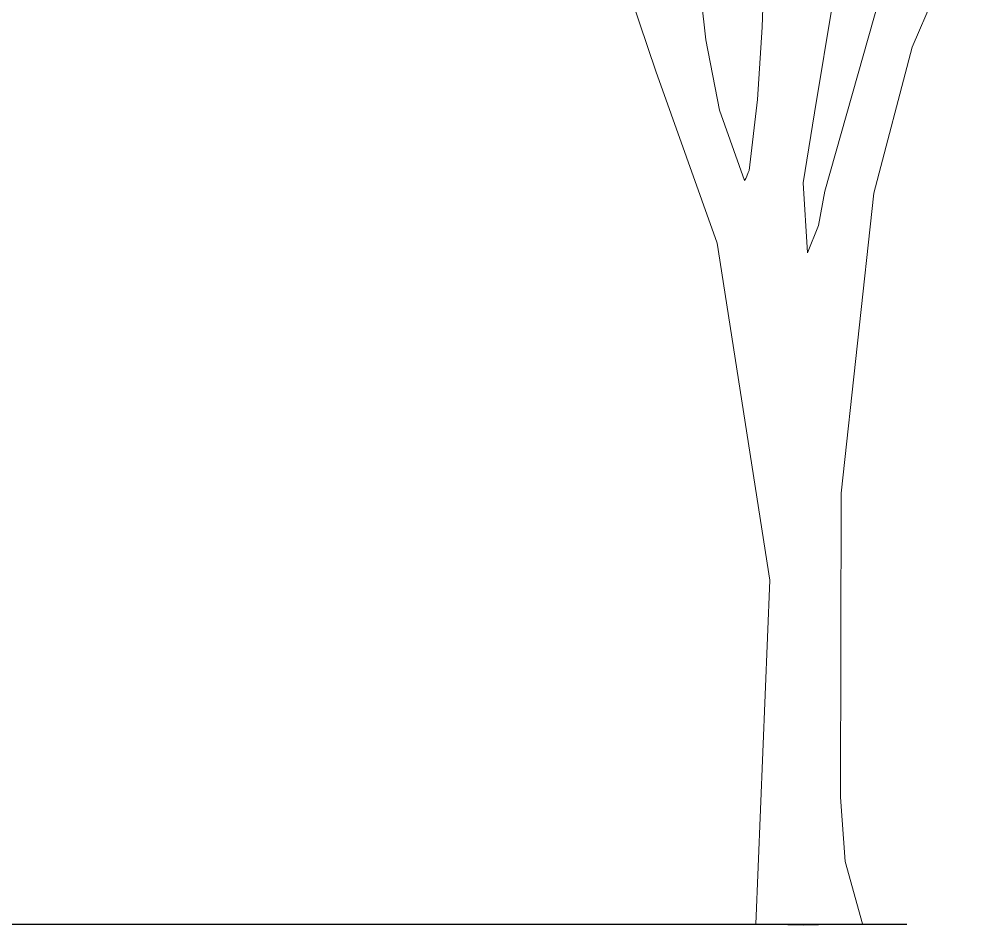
# Model space of a CAD drawing. Extents: x 9483 to 67306, y -5730 to 5191.
# Drawn here: x 26045.3 to 26299.4, y -4112.1 to -3868.3 of the extents above; entities that cross this region are included whole.
import ezdxf

# ---------------------------------------------------------------- set-up
doc = ezdxf.new("R2010")
doc.units = 0
doc.header["$MEASUREMENT"] = 0
doc.layers.get('0').update_dxf_attribs({"linetype": 'CONTINUOUS'})
doc.layers.add('duvar', color=3, linetype='CONTINUOUS')
doc.layers.add('yazı', color=6, linetype='CONTINUOUS')

msp = doc.modelspace()

# ---------------------------------------------------------------- linework, layer by layer
at = {"color": 27, "lineweight": 0}
for p, q in [((26259.42071, -3893.58533), (26268.05099, -3841.26074)), ((26245.96917, -3850.75299), (26245.31586, -3870.49697)), ((26279.57249, -3853.19161), (26262.14028, -3914.62289)), ((26230.13062, -3873.93604), (26228.00129, -3854.45217)), ((26245.31586, -3870.49697), (26244.05077, -3889.92159)), ((26233.81364, -3892.82968), (26230.13062, -3873.93604)), ((26244.05077, -3889.92159), (26241.86532, -3909.02146)), ((26240.5825, -3911.77717), (26233.81364, -3892.82968)), ((26256.31489, -3912.36046), (26259.42071, -3893.58533)), ((26241.86532, -3909.02146), (26241.54596, -3909.63325)), ((26240.90186, -3911.16539), (26240.5825, -3911.77717)), ((26241.22122, -3910.55361), (26240.90186, -3911.16539)), ((26241.54596, -3909.63325), (26241.22122, -3910.55361)), ((26257.52924, -3931.211), (26256.31489, -3912.36046)), ((26262.14028, -3914.62289), (26260.43577, -3923.85347)), ((26260.43577, -3923.85347), (26257.52924, -3931.211))]:
    msp.add_line(p, q, dxfattribs=at)
at = {"layer": 'duvar', "color": 27, "lineweight": 0}
for p, q in [((26216.7107, -3882.34478), (26200.86052, -3835.45776)), ((26299.38043, -3844.13244), (26285.65954, -3875.83134)), ((26285.65954, -3875.83134), (26275.40399, -3915.16308)), ((26233.18883, -3928.62539), (26216.7107, -3882.34478)), ((26275.40399, -3915.16308), (26266.58676, -3995.88276)), ((26247.3484, -4019.31515), (26233.18883, -3928.62539)), ((26266.58676, -3995.88276), (26266.39371, -4077.67901)), ((26243.57241, -4111.85257), (26247.3484, -4019.31515)), ((26266.39371, -4077.67901), (26267.635, -4094.98663)), ((26267.635, -4094.98663), (26272.28147, -4111.73634)), ((26256.53293, -4112.0788), (26243.57241, -4111.85257)), ((26272.28147, -4111.73634), (26256.53293, -4112.0788))]:
    msp.add_line(p, q, dxfattribs=at)
at = {"layer": 'yazı'}
msp.add_line((25169.00075, -4111.85257), (26284.27016, -4111.85257), dxfattribs=at)

doc.saveas('drawing.dxf')
